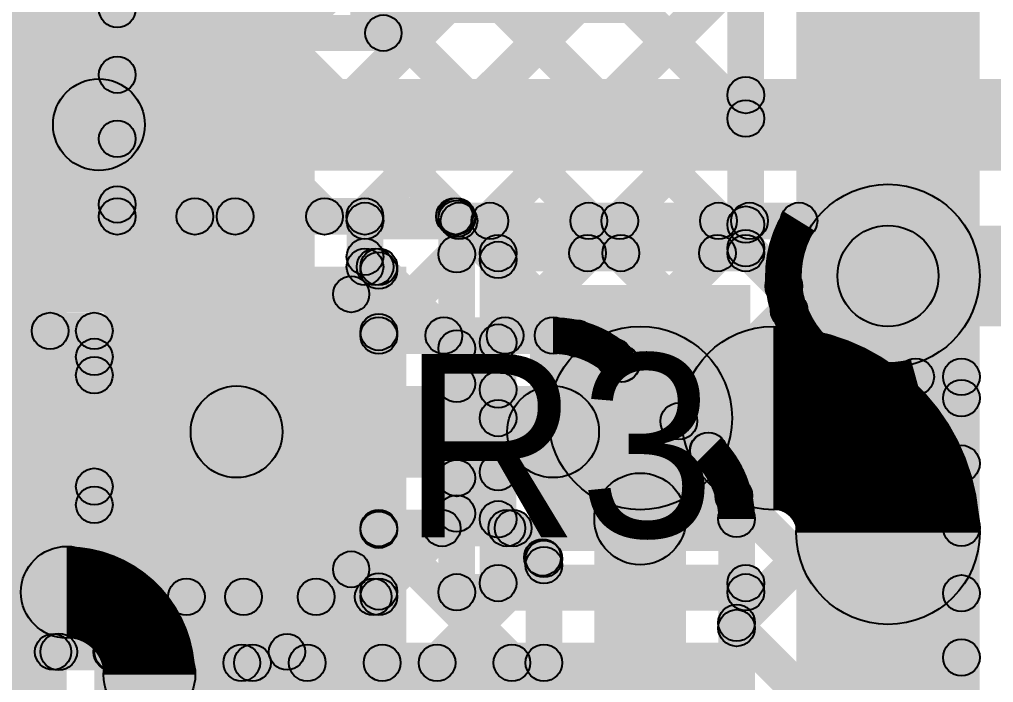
# Model space of a CAD drawing. Header units: millimetres. Extents: x -0.24 to 2.5, y 0 to 2.55.
# Drawn here: x 2.0567 to 2.269, y 0.3643 to 0.509 of the extents above; entities that cross this region are included whole.
import ezdxf

# ---------------------------------------------------------------- set-up
doc = ezdxf.new("R2010")
doc.units = ezdxf.units.MM
doc.header["$MEASUREMENT"] = 0
for name, color, linetype in [('BottomLayer', 5, 'Continuous'), ('BottomPaste', 16, 'Continuous'), ('BottomSolder', 6, 'Continuous'), ('TopLayer', 1, 'Continuous'), ('TopOverlay', 2, 'Continuous'), ('TopPaste', 8, 'Continuous'), ('TopSolder', 216, 'Continuous'), ('ViaHoleLayer', 16, 'Continuous')]:
    doc.layers.add(name, color=color, linetype=linetype)

# ---------------------------------------------------------------- blocks, each defined once
blk = doc.blocks.new('RES_0805_87')
at = {"layer": 'TopLayer'}
for points in [[(-0.06, 0.025), (-0.02, 0.025), (-0.02, -0.025), (-0.06, -0.025)], [(0.02, 0.025), (0.06, 0.025), (0.06, -0.025), (0.02, -0.025)]]:
    blk.add_hatch(color=1, dxfattribs=at).paths.add_polyline_path(points)
at = {"layer": 'TopOverlay'}
h = blk.add_hatch(color=2, dxfattribs=at)
edge = h.paths.add_edge_path()
edge.add_arc((-0.065, 0.03), 0.003937, 0, 360)
h = blk.add_hatch(color=2, dxfattribs=at)
edge = h.paths.add_edge_path()
edge.add_arc((-0.065, 0.03), 0.003937, 0, 360)
for points in [[(0.065, 0.033937), (0.065, 0.026063), (-0.065, 0.026063), (-0.065, 0.033937)], [(-0.068937, 0.03), (-0.061063, 0.03), (-0.061063, -0.03), (-0.068937, -0.03)], [(0.061063, 0.03), (0.068937, 0.03), (0.068937, -0.03), (0.061063, -0.03)], [(0.065, -0.026063), (0.065, -0.033937), (-0.065, -0.033937), (-0.065, -0.026063)]]:
    blk.add_hatch(color=2, dxfattribs=at).paths.add_polyline_path(points)
h = blk.add_hatch(color=2, dxfattribs=at)
edge = h.paths.add_edge_path()
edge.add_arc((0.065, 0.03), 0.003937, 0, 360)
h = blk.add_hatch(color=2, dxfattribs=at)
edge = h.paths.add_edge_path()
edge.add_arc((0.065, 0.03), 0.003937, 0, 360)
h = blk.add_hatch(color=2, dxfattribs=at)
edge = h.paths.add_edge_path()
edge.add_arc((-0.065, -0.03), 0.003937, 0, 360)
h = blk.add_hatch(color=2, dxfattribs=at)
edge = h.paths.add_edge_path()
edge.add_arc((-0.065, -0.03), 0.003937, 0, 360)
h = blk.add_hatch(color=2, dxfattribs=at)
edge = h.paths.add_edge_path()
edge.add_arc((0.065, -0.03), 0.003937, 0, 360)
h = blk.add_hatch(color=2, dxfattribs=at)
edge = h.paths.add_edge_path()
edge.add_arc((0.065, -0.03), 0.003937, 0, 360)
at = {"layer": 'TopPaste'}
for points in [[(-0.06, 0.025), (-0.02, 0.025), (-0.02, -0.025), (-0.06, -0.025)], [(0.02, 0.025), (0.06, 0.025), (0.06, -0.025), (0.02, -0.025)]]:
    blk.add_hatch(color=8, dxfattribs=at).paths.add_polyline_path(points)
at = {"layer": 'TopSolder'}
for points in [[(-0.064, 0.029), (-0.016, 0.029), (-0.016, -0.029), (-0.064, -0.029)], [(0.016, 0.029), (0.064, 0.029), (0.064, -0.029), (0.016, -0.029)]]:
    blk.add_hatch(color=216, dxfattribs=at).paths.add_polyline_path(points)
at = {"layer": 'TopOverlay'}
for centre in [(-0.065, 0.03), (-0.065, 0.03), (0.065, 0.03), (0.065, 0.03), (-0.065, -0.03), (-0.065, -0.03), (0.065, -0.03), (0.065, -0.03)]:
    blk.add_circle(centre, 0.003937, dxfattribs=at)
blk = doc.blocks.new('RES_0805_B_88')
at = {"layer": 'BottomLayer'}
for points in [[(-0.06, 0.025), (-0.02, 0.025), (-0.02, -0.025), (-0.06, -0.025)], [(0.02, 0.025), (0.06, 0.025), (0.06, -0.025), (0.02, -0.025)]]:
    blk.add_hatch(color=5, dxfattribs=at).paths.add_polyline_path(points)
at = {"layer": 'BottomPaste'}
for points in [[(-0.06, 0.025), (-0.02, 0.025), (-0.02, -0.025), (-0.06, -0.025)], [(0.02, 0.025), (0.06, 0.025), (0.06, -0.025), (0.02, -0.025)]]:
    blk.add_hatch(color=16, dxfattribs=at).paths.add_polyline_path(points)
at = {"layer": 'BottomSolder'}
for points in [[(-0.064, 0.029), (-0.016, 0.029), (-0.016, -0.029), (-0.064, -0.029)], [(0.016, 0.029), (0.064, 0.029), (0.064, -0.029), (0.016, -0.029)]]:
    blk.add_hatch(color=6, dxfattribs=at).paths.add_polyline_path(points)
blk = doc.blocks.new('16_TSSOP_102')
at = {"layer": 'TopOverlay'}
blk.add_hatch(color=2, dxfattribs=at).paths.add_polyline_path([(-0.079, -0.10694), (-0.079, -0.09906), (0.079, -0.09906), (0.079, -0.10694)])
h = blk.add_hatch(color=2, dxfattribs=at)
edge = h.paths.add_edge_path()
edge.add_arc((0.079, -0.103), 0.00394, 0, 360)
at = {"layer": 'TopSolder'}
blk.add_hatch(color=216, dxfattribs=at).paths.add_polyline_path([(0.07179, -0.07828), (0.13491, -0.07828), (0.13491, -0.10085), (0.07179, -0.10085)])
at = {"layer": 'TopOverlay'}
blk.add_circle((0.079, -0.103), 0.00394, dxfattribs=at)
blk = doc.blocks.new('SOT23_5_104')
at = {"layer": 'TopLayer'}
for points in [[(-0.07323, 0.04961), (-0.02913, 0.04961), (-0.02913, 0.0252), (-0.07323, 0.0252)], [(0.02913, 0.04961), (0.07323, 0.04961), (0.07323, 0.0252), (0.02913, 0.0252)], [(-0.07323, 0.0122), (-0.02913, 0.0122), (-0.02913, -0.0122), (-0.07323, -0.0122)], [(-0.07323, -0.0252), (-0.02913, -0.0252), (-0.02913, -0.04961), (-0.07323, -0.04961)], [(0.02913, -0.0252), (0.07323, -0.0252), (0.07323, -0.04961), (0.02913, -0.04961)]]:
    blk.add_hatch(color=1, dxfattribs=at).paths.add_polyline_path(points)
at = {"layer": 'TopOverlay'}
h = blk.add_hatch(color=2, dxfattribs=at)
edge = h.paths.add_edge_path()
edge.add_arc((-0.05824, 0.063), 0.005, 0, 360)
h = blk.add_hatch(color=2, dxfattribs=at)
edge = h.paths.add_edge_path()
edge.add_arc((-0.04976, 0.063), 0.005, 0, 360)
h = blk.add_hatch(color=2, dxfattribs=at)
edge = h.paths.add_edge_path()
edge.add_arc((-0.028, 0.063), 0.00394, 0, 360)
for points in [[(0.023, 0.06694), (0.023, 0.05906), (-0.028, 0.05906), (-0.028, 0.06694)], [(0.023, -0.05906), (0.023, -0.06694), (-0.028, -0.06694), (-0.028, -0.05906)]]:
    blk.add_hatch(color=2, dxfattribs=at).paths.add_polyline_path(points)
h = blk.add_hatch(color=2, dxfattribs=at)
edge = h.paths.add_edge_path()
edge.add_arc((0.023, 0.063), 0.00394, 0, 360)
h = blk.add_hatch(color=2, dxfattribs=at)
edge = h.paths.add_edge_path()
edge.add_arc((-0.028, -0.063), 0.00394, 0, 360)
h = blk.add_hatch(color=2, dxfattribs=at)
edge = h.paths.add_edge_path()
edge.add_arc((0.023, -0.063), 0.00394, 0, 360)
at = {"layer": 'TopPaste'}
for points in [[(-0.07323, 0.04961), (-0.02913, 0.04961), (-0.02913, 0.0252), (-0.07323, 0.0252)], [(0.02913, 0.04961), (0.07323, 0.04961), (0.07323, 0.0252), (0.02913, 0.0252)], [(-0.07323, 0.0122), (-0.02913, 0.0122), (-0.02913, -0.0122), (-0.07323, -0.0122)], [(-0.07323, -0.0252), (-0.02913, -0.0252), (-0.02913, -0.04961), (-0.07323, -0.04961)], [(0.02913, -0.0252), (0.07323, -0.0252), (0.07323, -0.04961), (0.02913, -0.04961)]]:
    blk.add_hatch(color=8, dxfattribs=at).paths.add_polyline_path(points)
at = {"layer": 'TopSolder'}
for points in [[(-0.07723, 0.05361), (-0.02513, 0.05361), (-0.02513, 0.0212), (-0.07723, 0.0212)], [(0.02513, 0.05361), (0.07723, 0.05361), (0.07723, 0.0212), (0.02513, 0.0212)], [(-0.07723, 0.0162), (-0.02513, 0.0162), (-0.02513, -0.0162), (-0.07723, -0.0162)], [(-0.07723, -0.0212), (-0.02513, -0.0212), (-0.02513, -0.05361), (-0.07723, -0.05361)], [(0.02513, -0.0212), (0.07723, -0.0212), (0.07723, -0.05361), (0.02513, -0.05361)]]:
    blk.add_hatch(color=216, dxfattribs=at).paths.add_polyline_path(points)
at = {"layer": 'TopOverlay', "const_width": 0.01}
blk.add_lwpolyline([(-0.04976, 0.063, 1), (-0.05824, 0.063, 1)], format="xyb", close=True, dxfattribs=at)
at = {"layer": 'TopOverlay'}
for centre, radius in [((-0.05824, 0.063), 0.005), ((-0.04976, 0.063), 0.005), ((-0.028, 0.063), 0.00394), ((0.023, 0.063), 0.00394), ((-0.028, -0.063), 0.00394), ((0.023, -0.063), 0.00394)]:
    blk.add_circle(centre, radius, dxfattribs=at)

msp = doc.modelspace()

# ---------------------------------------------------------------- hatches: boundary and pattern name
at = {"layer": 'BottomLayer'}
for points in [[(2.266, 0.453), (2.226, 0.453), (2.226, 0.58661), (2.266, 0.58661)], [(2.015, 0.303), (2.067, 0.303), (2.067, 0.578), (2.015, 0.578)], [(2.08083, 0.46578), (2.07517, 0.47144), (2.15656, 0.55283), (2.16222, 0.54717)], [(2.1065, 0.46317), (2.10084, 0.46883), (2.18484, 0.55283), (2.1905, 0.54717)], [(2.14951, 0.54717), (2.15517, 0.55283), (2.21783, 0.49017), (2.21217, 0.48451)], [(2.12217, 0.54623), (2.12783, 0.55189), (2.21783, 0.46189), (2.21217, 0.45623)], [(2.13479, 0.46317), (2.12913, 0.46883), (2.21217, 0.55187), (2.21783, 0.54621)], [(2.219, 0.458), (2.211, 0.458), (2.211, 0.55098), (2.219, 0.55098)], [(2.08083, 0.49407), (2.07517, 0.49972), (2.12028, 0.54483), (2.12593, 0.53917)], [(2.10095, 0.53917), (2.1066, 0.54483), (2.1906, 0.46083), (2.18495, 0.45517)], [(2.082, 0.466), (2.074, 0.466), (2.074, 0.542), (2.082, 0.542)], [(2.07517, 0.53666), (2.08083, 0.54232), (2.15432, 0.46883), (2.14866, 0.46317)], [(2.15483, 0.45493), (2.14917, 0.46059), (2.21217, 0.52359), (2.21783, 0.51793)], [(2.07517, 0.50838), (2.08083, 0.51403), (2.12603, 0.46883), (2.12038, 0.46317)], [(2.18335, 0.45517), (2.1777, 0.46083), (2.21217, 0.4953), (2.21783, 0.48965)], [(2.07517, 0.48009), (2.08083, 0.48575), (2.09775, 0.46883), (2.09209, 0.46317)], [(2.078, 0.462), (2.078, 0.47), (2.152, 0.47), (2.152, 0.462)], [(2.14917, 0.46266), (2.15483, 0.46832), (2.16383, 0.45932), (2.15817, 0.45366)], [(2.156, 0.384), (2.148, 0.384), (2.148, 0.466), (2.156, 0.466)], [(2.21164, 0.45517), (2.20598, 0.46083), (2.21217, 0.46702), (2.21783, 0.46136)], [(2.161, 0.454), (2.161, 0.462), (2.215, 0.462), (2.215, 0.454)], [(2.165, 0.422), (2.157, 0.422), (2.157, 0.458), (2.165, 0.458)], [(2.075, 0.302), (2.141, 0.302), (2.141, 0.455), (2.075, 0.455)], [(2.266, 0.397), (2.226, 0.397), (2.226, 0.453), (2.266, 0.453)], [(2.192, 0.402), (2.192, 0.442), (2.221, 0.442), (2.221, 0.402)], [(2.15483, 0.42665), (2.14917, 0.4323), (2.15817, 0.4413), (2.16383, 0.43565)], [(2.14917, 0.43438), (2.15483, 0.44003), (2.16383, 0.43103), (2.15817, 0.42538)], [(2.165, 0.386), (2.157, 0.386), (2.157, 0.422), (2.165, 0.422)], [(2.15483, 0.39836), (2.14917, 0.40402), (2.15817, 0.41302), (2.16383, 0.40736)], [(2.14917, 0.40609), (2.15483, 0.41175), (2.16383, 0.40275), (2.15817, 0.39709)], [(2.266, 0.307), (2.226, 0.307), (2.226, 0.397), (2.266, 0.397)], [(2.161, 0.382), (2.161, 0.39), (2.215, 0.39), (2.215, 0.382)], [(2.152, 0.38), (2.152, 0.388), (2.215, 0.388), (2.215, 0.38)], [(2.132, 0.302), (2.212, 0.302), (2.212, 0.373), (2.132, 0.373)]]:
    msp.add_hatch(color=5, dxfattribs=at).paths.add_polyline_path(points)
h = msp.add_hatch(color=5, dxfattribs=at)
edge = h.paths.add_edge_path()
edge.add_arc((2.078, 0.5112), 0.004, 0, 360)
h = msp.add_hatch(color=5, dxfattribs=at)
edge = h.paths.add_edge_path()
edge.add_arc((2.078, 0.4969), 0.004, 0, 360)
h = msp.add_hatch(color=5, dxfattribs=at)
edge = h.paths.add_edge_path()
edge.add_arc((2.215, 0.49247), 0.004, 0, 360)
h = msp.add_hatch(color=5, dxfattribs=at)
edge = h.paths.add_edge_path()
edge.add_arc((2.215, 0.48734), 0.004, 0, 360)
h = msp.add_hatch(color=5, dxfattribs=at)
edge = h.paths.add_edge_path()
edge.add_arc((2.078, 0.48292), 0.004, 0, 360)
h = msp.add_hatch(color=5, dxfattribs=at)
edge = h.paths.add_edge_path()
edge.add_arc((2.078, 0.46861), 0.004, 0, 360)
h = msp.add_hatch(color=5, dxfattribs=at)
edge = h.paths.add_edge_path()
edge.add_arc((2.246, 0.453), 0.02, 0, 360)
h = msp.add_hatch(color=5, dxfattribs=at)
edge = h.paths.add_edge_path()
edge.add_arc((2.246, 0.453), 0.02, 0, 360)
h = msp.add_hatch(color=5, dxfattribs=at)
edge = h.paths.add_edge_path()
edge.add_arc((2.078, 0.466), 0.004, 0, 360)
h = msp.add_hatch(color=5, dxfattribs=at)
edge = h.paths.add_edge_path()
edge.add_arc((2.078, 0.466), 0.004, 0, 360)
h = msp.add_hatch(color=5, dxfattribs=at)
edge = h.paths.add_edge_path()
edge.add_arc((2.09492, 0.466), 0.004, 0, 360)
h = msp.add_hatch(color=5, dxfattribs=at)
edge = h.paths.add_edge_path()
edge.add_arc((2.10367, 0.466), 0.004, 0, 360)
h = msp.add_hatch(color=5, dxfattribs=at)
edge = h.paths.add_edge_path()
edge.add_arc((2.1232, 0.466), 0.004, 0, 360)
h = msp.add_hatch(color=5, dxfattribs=at)
edge = h.paths.add_edge_path()
edge.add_arc((2.13196, 0.466), 0.004, 0, 360)
h = msp.add_hatch(color=5, dxfattribs=at)
edge = h.paths.add_edge_path()
edge.add_arc((2.15149, 0.466), 0.004, 0, 360)
h = msp.add_hatch(color=5, dxfattribs=at)
edge = h.paths.add_edge_path()
edge.add_arc((2.152, 0.466), 0.004, 0, 360)
h = msp.add_hatch(color=5, dxfattribs=at)
edge = h.paths.add_edge_path()
edge.add_arc((2.152, 0.466), 0.004, 0, 360)
h = msp.add_hatch(color=5, dxfattribs=at)
edge = h.paths.add_edge_path()
edge.add_arc((2.152, 0.46549), 0.004, 0, 360)
h = msp.add_hatch(color=5, dxfattribs=at)
edge = h.paths.add_edge_path()
edge.add_arc((2.215, 0.46419), 0.004, 0, 360)
h = msp.add_hatch(color=5, dxfattribs=at)
edge = h.paths.add_edge_path()
edge.add_arc((2.215, 0.45906), 0.004, 0, 360)
h = msp.add_hatch(color=5, dxfattribs=at)
edge = h.paths.add_edge_path()
edge.add_arc((2.246, 0.453), 0.01181, 0, 360)
h = msp.add_hatch(color=5, dxfattribs=at)
edge = h.paths.add_edge_path()
edge.add_arc((2.152, 0.45776), 0.004, 0, 360)
h = msp.add_hatch(color=5, dxfattribs=at)
edge = h.paths.add_edge_path()
edge.add_arc((2.161, 0.458), 0.004, 0, 360)
h = msp.add_hatch(color=5, dxfattribs=at)
edge = h.paths.add_edge_path()
edge.add_arc((2.161, 0.458), 0.004, 0, 360)
h = msp.add_hatch(color=5, dxfattribs=at)
edge = h.paths.add_edge_path()
edge.add_arc((2.18053, 0.458), 0.004, 0, 360)
h = msp.add_hatch(color=5, dxfattribs=at)
edge = h.paths.add_edge_path()
edge.add_arc((2.18777, 0.458), 0.004, 0, 360)
h = msp.add_hatch(color=5, dxfattribs=at)
edge = h.paths.add_edge_path()
edge.add_arc((2.20881, 0.458), 0.004, 0, 360)
h = msp.add_hatch(color=5, dxfattribs=at)
edge = h.paths.add_edge_path()
edge.add_arc((2.215, 0.458), 0.004, 0, 360)
h = msp.add_hatch(color=5, dxfattribs=at)
edge = h.paths.add_edge_path()
edge.add_arc((2.215, 0.458), 0.004, 0, 360)
h = msp.add_hatch(color=5, dxfattribs=at)
edge = h.paths.add_edge_path()
edge.add_arc((2.161, 0.45649), 0.004, 0, 360)
h = msp.add_hatch(color=5, dxfattribs=at)
edge = h.paths.add_edge_path()
edge.add_arc((2.161, 0.43847), 0.004, 0, 360)
h = msp.add_hatch(color=5, dxfattribs=at)
edge = h.paths.add_edge_path()
edge.add_arc((2.192, 0.422), 0.02, 0, 360)
h = msp.add_hatch(color=5, dxfattribs=at)
edge = h.paths.add_edge_path()
edge.add_arc((2.221, 0.422), 0.02, 0, 360)
h = msp.add_hatch(color=5, dxfattribs=at)
edge = h.paths.add_edge_path()
edge.add_arc((2.221, 0.422), 0.02, 0, 360)
h = msp.add_hatch(color=5, dxfattribs=at)
edge = h.paths.add_edge_path()
edge.add_arc((2.152, 0.4372), 0.004, 0, 360)
h = msp.add_hatch(color=5, dxfattribs=at)
edge = h.paths.add_edge_path()
edge.add_arc((2.152, 0.42947), 0.004, 0, 360)
h = msp.add_hatch(color=5, dxfattribs=at)
edge = h.paths.add_edge_path()
edge.add_arc((2.161, 0.4282), 0.004, 0, 360)
h = msp.add_hatch(color=5, dxfattribs=at)
edge = h.paths.add_edge_path()
edge.add_arc((2.161, 0.422), 0.004, 0, 360)
h = msp.add_hatch(color=5, dxfattribs=at)
edge = h.paths.add_edge_path()
edge.add_arc((2.161, 0.422), 0.004, 0, 360)
h = msp.add_hatch(color=5, dxfattribs=at)
edge = h.paths.add_edge_path()
edge.add_arc((2.246, 0.397), 0.02, 0, 360)
h = msp.add_hatch(color=5, dxfattribs=at)
edge = h.paths.add_edge_path()
edge.add_arc((2.246, 0.397), 0.02, 0, 360)
h = msp.add_hatch(color=5, dxfattribs=at)
edge = h.paths.add_edge_path()
edge.add_arc((2.246, 0.397), 0.02, 0, 360)
h = msp.add_hatch(color=5, dxfattribs=at)
edge = h.paths.add_edge_path()
edge.add_arc((2.161, 0.41019), 0.004, 0, 360)
h = msp.add_hatch(color=5, dxfattribs=at)
edge = h.paths.add_edge_path()
edge.add_arc((2.152, 0.40892), 0.004, 0, 360)
h = msp.add_hatch(color=5, dxfattribs=at)
edge = h.paths.add_edge_path()
edge.add_arc((2.152, 0.40119), 0.004, 0, 360)
h = msp.add_hatch(color=5, dxfattribs=at)
edge = h.paths.add_edge_path()
edge.add_arc((2.161, 0.39992), 0.004, 0, 360)
h = msp.add_hatch(color=5, dxfattribs=at)
edge = h.paths.add_edge_path()
edge.add_arc((2.161, 0.386), 0.004, 0, 360)
h = msp.add_hatch(color=5, dxfattribs=at)
edge = h.paths.add_edge_path()
edge.add_arc((2.161, 0.386), 0.004, 0, 360)
h = msp.add_hatch(color=5, dxfattribs=at)
edge = h.paths.add_edge_path()
edge.add_arc((2.215, 0.386), 0.004, 0, 360)
h = msp.add_hatch(color=5, dxfattribs=at)
edge = h.paths.add_edge_path()
edge.add_arc((2.152, 0.384), 0.004, 0, 360)
h = msp.add_hatch(color=5, dxfattribs=at)
edge = h.paths.add_edge_path()
edge.add_arc((2.152, 0.384), 0.004, 0, 360)
h = msp.add_hatch(color=5, dxfattribs=at)
edge = h.paths.add_edge_path()
edge.add_arc((2.215, 0.384), 0.004, 0, 360)
at = {"layer": 'BottomSolder'}
h = msp.add_hatch(color=6, dxfattribs=at)
edge = h.paths.add_edge_path()
edge.add_arc((2.246, 0.453), 0.01581, 0, 360)
at = {"layer": 'TopLayer'}
for points in [[(1.889, 0.452), (2.121, 0.452), (2.121, 0.529), (1.889, 0.529)], [(2.074, 0.476), (2.074, 0.496), (2.43373, 0.496), (2.43373, 0.476)], [(2.132, 0.461), (2.132, 0.469), (2.2266, 0.469), (2.2266, 0.461)], [(2.13783, 0.43793), (2.13217, 0.44359), (2.15641, 0.46783), (2.16207, 0.46217)], [(2.14966, 0.46217), (2.15532, 0.46783), (2.18095, 0.44219), (2.1753, 0.43654)], [(2.16535, 0.43717), (2.1597, 0.44283), (2.1847, 0.46783), (2.19035, 0.46217)], [(2.17795, 0.46217), (2.1836, 0.46783), (2.26483, 0.3866), (2.25917, 0.38095)], [(2.189, 0.43253), (2.18334, 0.43819), (2.21298, 0.46783), (2.21864, 0.46217)], [(2.20623, 0.46217), (2.21189, 0.46783), (2.22613, 0.45359), (2.22047, 0.44793)], [(2.136, 0.455), (2.128, 0.455), (2.128, 0.465), (2.136, 0.465)], [(2.246, 0.442), (2.246, 0.464), (2.401, 0.464), (2.401, 0.442)], [(2.12917, 0.45438), (2.13483, 0.46003), (2.13703, 0.45783), (2.13138, 0.45217)], [(2.13217, 0.45138), (2.13783, 0.45703), (2.15203, 0.44283), (2.14638, 0.43717)], [(2.139, 0.44), (2.131, 0.44), (2.131, 0.455), (2.139, 0.455)], [(2.20322, 0.41847), (2.19757, 0.42413), (2.22166, 0.44823), (2.22732, 0.44257)], [(1.668, 0.369), (2.076, 0.369), (2.076, 0.444), (1.668, 0.444)], [(1.963, 0.437), (1.963, 0.445), (2.073, 0.445), (2.073, 0.437)], [(2.00396, 0.43817), (2.00961, 0.44383), (2.07961, 0.37383), (2.07396, 0.36817)], [(2.03224, 0.43817), (2.0379, 0.44383), (2.07583, 0.4059), (2.07017, 0.40024)], [(2.06053, 0.43817), (2.06618, 0.44383), (2.07583, 0.43418), (2.07017, 0.42853)], [(2.135, 0.436), (2.135, 0.444), (2.173, 0.444), (2.173, 0.436)], [(2.077, 0.383), (2.069, 0.383), (2.069, 0.441), (2.077, 0.441)], [(2.0115, 0.36817), (2.00584, 0.37383), (2.07017, 0.43816), (2.07583, 0.4325)], [(2.18506, 0.43099), (2.19071, 0.43664), (2.20964, 0.41771), (2.20399, 0.41206)], [(2.21522, 0.40219), (2.20956, 0.40784), (2.23592, 0.4342), (2.24158, 0.42854)], [(2.25203, 0.427), (2.25203, 0.435), (2.262, 0.435), (2.262, 0.427)], [(2.24093, 0.42747), (2.24659, 0.43313), (2.26483, 0.41489), (2.25917, 0.40923)], [(2.104, 0.409), (2.104, 0.429), (2.173, 0.429), (2.173, 0.409)], [(2.21583, 0.37451), (2.21017, 0.38017), (2.25917, 0.42917), (2.26483, 0.42351)], [(2.266, 0.36), (2.258, 0.36), (2.258, 0.431), (2.266, 0.431)], [(2.16593, 0.41193), (2.18007, 0.42607), (2.19907, 0.40707), (2.18493, 0.39293)], [(2.03979, 0.36817), (2.03413, 0.37383), (2.07017, 0.40987), (2.07583, 0.40421)], [(2.20954, 0.4023), (2.21519, 0.40795), (2.26383, 0.35932), (2.25817, 0.35366)], [(2.135, 0.394), (2.135, 0.402), (2.1643, 0.402), (2.1643, 0.394)], [(2.13783, 0.38136), (2.13217, 0.38702), (2.14598, 0.40083), (2.15164, 0.39517)], [(2.13217, 0.39481), (2.13783, 0.40047), (2.16686, 0.37143), (2.1612, 0.36578)], [(2.16009, 0.39517), (2.16575, 0.40083), (2.17383, 0.39275), (2.16817, 0.38709)], [(2.16147, 0.39517), (2.16713, 0.40083), (2.17383, 0.39413), (2.16817, 0.38847)], [(2.202, 0.3454), (2.182, 0.3454), (2.182, 0.4), (2.202, 0.4)], [(2.217, 0.35597), (2.209, 0.35597), (2.209, 0.4), (2.217, 0.4)], [(2.21782, 0.34822), (2.21217, 0.35388), (2.25917, 0.40088), (2.26483, 0.39522)], [(2.139, 0.383), (2.131, 0.383), (2.131, 0.398), (2.139, 0.398)], [(2.035, 0.374), (2.035, 0.394), (2.067, 0.394), (2.067, 0.374)], [(2.15053, 0.36578), (2.14487, 0.37143), (2.16787, 0.39443), (2.17353, 0.38878)], [(2.175, 0.36861), (2.167, 0.36861), (2.167, 0.3913), (2.175, 0.3913)], [(2.073, 0.379), (2.073, 0.387), (2.135, 0.387), (2.135, 0.379)], [(2.06807, 0.36817), (2.06241, 0.37383), (2.07441, 0.38583), (2.08007, 0.38017)], [(2.07983, 0.35165), (2.07417, 0.3573), (2.1027, 0.38583), (2.10835, 0.38017)], [(2.09024, 0.38017), (2.0959, 0.38583), (2.11029, 0.37143), (2.10464, 0.36578)], [(2.12224, 0.36578), (2.11659, 0.37143), (2.13098, 0.38583), (2.13664, 0.38017)], [(2.11853, 0.38017), (2.12418, 0.38583), (2.13858, 0.37143), (2.13292, 0.36578)], [(2.21017, 0.37338), (2.21583, 0.37903), (2.26383, 0.33103), (2.25817, 0.32538)], [(2.015, 0.367), (2.015, 0.375), (2.077, 0.375), (2.077, 0.367)], [(2.07417, 0.36796), (2.07983, 0.37361), (2.10796, 0.34548), (2.10231, 0.33982)], [(2.10513, 0.36461), (2.10513, 0.37261), (2.171, 0.37261), (2.171, 0.36461)], [(2.19206, 0.29417), (2.1864, 0.29983), (2.25917, 0.3726), (2.26483, 0.36694)], [(2.081, 0.28), (2.073, 0.28), (2.073, 0.371), (2.081, 0.371)], [(2.10913, 0.3222), (2.10113, 0.3222), (2.10113, 0.36861), (2.10913, 0.36861)], [(2.095, 0.329), (2.075, 0.329), (2.075, 0.366), (2.095, 0.366)]]:
    msp.add_hatch(color=1, dxfattribs=at).paths.add_polyline_path(points)
h = msp.add_hatch(color=1, dxfattribs=at)
edge = h.paths.add_edge_path()
edge.add_arc((2.074, 0.486), 0.01, 0, 360)
h = msp.add_hatch(color=1, dxfattribs=at)
edge = h.paths.add_edge_path()
edge.add_arc((2.132, 0.465), 0.004, 0, 360)
h = msp.add_hatch(color=1, dxfattribs=at)
edge = h.paths.add_edge_path()
edge.add_arc((2.132, 0.465), 0.004, 0, 360)
h = msp.add_hatch(color=1, dxfattribs=at)
edge = h.paths.add_edge_path()
edge.add_arc((2.15249, 0.465), 0.004, 0, 360)
h = msp.add_hatch(color=1, dxfattribs=at)
edge = h.paths.add_edge_path()
edge.add_arc((2.15924, 0.465), 0.004, 0, 360)
h = msp.add_hatch(color=1, dxfattribs=at)
edge = h.paths.add_edge_path()
edge.add_arc((2.18077, 0.465), 0.004, 0, 360)
h = msp.add_hatch(color=1, dxfattribs=at)
edge = h.paths.add_edge_path()
edge.add_arc((2.18753, 0.465), 0.004, 0, 360)
h = msp.add_hatch(color=1, dxfattribs=at)
edge = h.paths.add_edge_path()
edge.add_arc((2.20906, 0.465), 0.004, 0, 360)
h = msp.add_hatch(color=1, dxfattribs=at)
edge = h.paths.add_edge_path()
edge.add_arc((2.21581, 0.465), 0.004, 0, 360)
h = msp.add_hatch(color=1, dxfattribs=at)
edge = h.paths.add_edge_path()
edge.add_arc((2.2266, 0.465), 0.004, 0, 360)
h = msp.add_hatch(color=1, dxfattribs=at)
edge = h.paths.add_edge_path()
edge.add_arc((2.2266, 0.465), 0.004, 0, 360)
h = msp.add_hatch(color=1, dxfattribs=at)
edge = h.paths.add_edge_path()
edge.add_arc((2.246, 0.453), 0.01181, 0, 360)
h = msp.add_hatch(color=1, dxfattribs=at)
edge = h.paths.add_edge_path()
edge.add_arc((2.246, 0.453), 0.011, 0, 360)
h = msp.add_hatch(color=1, dxfattribs=at)
edge = h.paths.add_edge_path()
edge.add_arc((2.132, 0.4572), 0.004, 0, 360)
h = msp.add_hatch(color=1, dxfattribs=at)
edge = h.paths.add_edge_path()
edge.add_arc((2.132, 0.455), 0.004, 0, 360)
h = msp.add_hatch(color=1, dxfattribs=at)
edge = h.paths.add_edge_path()
edge.add_arc((2.1342, 0.455), 0.004, 0, 360)
h = msp.add_hatch(color=1, dxfattribs=at)
edge = h.paths.add_edge_path()
edge.add_arc((2.135, 0.455), 0.004, 0, 360)
h = msp.add_hatch(color=1, dxfattribs=at)
edge = h.paths.add_edge_path()
edge.add_arc((2.135, 0.4542), 0.004, 0, 360)
h = msp.add_hatch(color=1, dxfattribs=at)
edge = h.paths.add_edge_path()
edge.add_arc((2.2233, 0.45076), 0.004, 0, 360)
h = msp.add_hatch(color=1, dxfattribs=at)
edge = h.paths.add_edge_path()
edge.add_arc((2.22449, 0.4454), 0.004, 0, 360)
h = msp.add_hatch(color=1, dxfattribs=at)
edge = h.paths.add_edge_path()
edge.add_arc((2.06335, 0.441), 0.004, 0, 360)
h = msp.add_hatch(color=1, dxfattribs=at)
edge = h.paths.add_edge_path()
edge.add_arc((2.073, 0.441), 0.004, 0, 360)
h = msp.add_hatch(color=1, dxfattribs=at)
edge = h.paths.add_edge_path()
edge.add_arc((2.073, 0.441), 0.004, 0, 360)
h = msp.add_hatch(color=1, dxfattribs=at)
edge = h.paths.add_edge_path()
edge.add_arc((2.135, 0.44076), 0.004, 0, 360)
h = msp.add_hatch(color=1, dxfattribs=at)
edge = h.paths.add_edge_path()
edge.add_arc((2.135, 0.44), 0.004, 0, 360)
h = msp.add_hatch(color=1, dxfattribs=at)
edge = h.paths.add_edge_path()
edge.add_arc((2.135, 0.44), 0.004, 0, 360)
h = msp.add_hatch(color=1, dxfattribs=at)
edge = h.paths.add_edge_path()
edge.add_arc((2.1492, 0.44), 0.004, 0, 360)
h = msp.add_hatch(color=1, dxfattribs=at)
edge = h.paths.add_edge_path()
edge.add_arc((2.16253, 0.44), 0.004, 0, 360)
h = msp.add_hatch(color=1, dxfattribs=at)
edge = h.paths.add_edge_path()
edge.add_arc((2.173, 0.44), 0.004, 0, 360)
h = msp.add_hatch(color=1, dxfattribs=at)
edge = h.paths.add_edge_path()
edge.add_arc((2.173, 0.44), 0.004, 0, 360)
h = msp.add_hatch(color=1, dxfattribs=at)
edge = h.paths.add_edge_path()
edge.add_arc((2.173, 0.44), 0.004, 0, 360)
h = msp.add_hatch(color=1, dxfattribs=at)
edge = h.paths.add_edge_path()
edge.add_arc((2.17812, 0.43937), 0.004, 0, 360)
h = msp.add_hatch(color=1, dxfattribs=at)
edge = h.paths.add_edge_path()
edge.add_arc((2.073, 0.43533), 0.004, 0, 360)
h = msp.add_hatch(color=1, dxfattribs=at)
edge = h.paths.add_edge_path()
edge.add_arc((2.18617, 0.43536), 0.004, 0, 360)
h = msp.add_hatch(color=1, dxfattribs=at)
edge = h.paths.add_edge_path()
edge.add_arc((2.18785, 0.43385), 0.004, 0, 360)
h = msp.add_hatch(color=1, dxfattribs=at)
edge = h.paths.add_edge_path()
edge.add_arc((2.18788, 0.43381), 0.004, 0, 360)
h = msp.add_hatch(color=1, dxfattribs=at)
edge = h.paths.add_edge_path()
edge.add_arc((2.18788, 0.43381), 0.004, 0, 360)
h = msp.add_hatch(color=1, dxfattribs=at)
edge = h.paths.add_edge_path()
edge.add_arc((2.073, 0.43135), 0.004, 0, 360)
h = msp.add_hatch(color=1, dxfattribs=at)
edge = h.paths.add_edge_path()
edge.add_arc((2.23875, 0.43137), 0.004, 0, 360)
h = msp.add_hatch(color=1, dxfattribs=at)
edge = h.paths.add_edge_path()
edge.add_arc((2.24376, 0.4303), 0.004, 0, 360)
h = msp.add_hatch(color=1, dxfattribs=at)
edge = h.paths.add_edge_path()
edge.add_arc((2.25203, 0.431), 0.004, 0, 360)
h = msp.add_hatch(color=1, dxfattribs=at)
edge = h.paths.add_edge_path()
edge.add_arc((2.25203, 0.431), 0.004, 0, 360)
h = msp.add_hatch(color=1, dxfattribs=at)
edge = h.paths.add_edge_path()
edge.add_arc((2.262, 0.431), 0.004, 0, 360)
h = msp.add_hatch(color=1, dxfattribs=at)
edge = h.paths.add_edge_path()
edge.add_arc((2.262, 0.431), 0.004, 0, 360)
h = msp.add_hatch(color=1, dxfattribs=at)
edge = h.paths.add_edge_path()
edge.add_arc((2.104, 0.419), 0.01, 0, 360)
h = msp.add_hatch(color=1, dxfattribs=at)
edge = h.paths.add_edge_path()
edge.add_arc((2.173, 0.419), 0.01, 0, 360)
h = msp.add_hatch(color=1, dxfattribs=at)
edge = h.paths.add_edge_path()
edge.add_arc((2.173, 0.419), 0.01, 0, 360)
h = msp.add_hatch(color=1, dxfattribs=at)
edge = h.paths.add_edge_path()
edge.add_arc((2.262, 0.42634), 0.004, 0, 360)
h = msp.add_hatch(color=1, dxfattribs=at)
edge = h.paths.add_edge_path()
edge.add_arc((2.2004, 0.4213), 0.004, 0, 360)
h = msp.add_hatch(color=1, dxfattribs=at)
edge = h.paths.add_edge_path()
edge.add_arc((2.20681, 0.41488), 0.004, 0, 360)
h = msp.add_hatch(color=1, dxfattribs=at)
edge = h.paths.add_edge_path()
edge.add_arc((2.20681, 0.41488), 0.004, 0, 360)
h = msp.add_hatch(color=1, dxfattribs=at)
edge = h.paths.add_edge_path()
edge.add_arc((2.20685, 0.41485), 0.004, 0, 360)
h = msp.add_hatch(color=1, dxfattribs=at)
edge = h.paths.add_edge_path()
edge.add_arc((2.262, 0.41206), 0.004, 0, 360)
h = msp.add_hatch(color=1, dxfattribs=at)
edge = h.paths.add_edge_path()
edge.add_arc((2.073, 0.40704), 0.004, 0, 360)
h = msp.add_hatch(color=1, dxfattribs=at)
edge = h.paths.add_edge_path()
edge.add_arc((2.192, 0.4), 0.01, 0, 360)
h = msp.add_hatch(color=1, dxfattribs=at)
edge = h.paths.add_edge_path()
edge.add_arc((2.192, 0.4), 0.01, 0, 360)
h = msp.add_hatch(color=1, dxfattribs=at)
edge = h.paths.add_edge_path()
edge.add_arc((2.21237, 0.40512), 0.004, 0, 360)
h = msp.add_hatch(color=1, dxfattribs=at)
edge = h.paths.add_edge_path()
edge.add_arc((2.21239, 0.40501), 0.004, 0, 360)
h = msp.add_hatch(color=1, dxfattribs=at)
edge = h.paths.add_edge_path()
edge.add_arc((2.073, 0.40307), 0.004, 0, 360)
h = msp.add_hatch(color=1, dxfattribs=at)
edge = h.paths.add_edge_path()
edge.add_arc((2.213, 0.4), 0.004, 0, 360)
h = msp.add_hatch(color=1, dxfattribs=at)
edge = h.paths.add_edge_path()
edge.add_arc((2.213, 0.4), 0.004, 0, 360)
h = msp.add_hatch(color=1, dxfattribs=at)
edge = h.paths.add_edge_path()
edge.add_arc((2.213, 0.4), 0.004, 0, 360)
h = msp.add_hatch(color=1, dxfattribs=at)
edge = h.paths.add_edge_path()
edge.add_arc((2.135, 0.398), 0.004, 0, 360)
h = msp.add_hatch(color=1, dxfattribs=at)
edge = h.paths.add_edge_path()
edge.add_arc((2.135, 0.398), 0.004, 0, 360)
h = msp.add_hatch(color=1, dxfattribs=at)
edge = h.paths.add_edge_path()
edge.add_arc((2.135, 0.39764), 0.004, 0, 360)
h = msp.add_hatch(color=1, dxfattribs=at)
edge = h.paths.add_edge_path()
edge.add_arc((2.14881, 0.398), 0.004, 0, 360)
h = msp.add_hatch(color=1, dxfattribs=at)
edge = h.paths.add_edge_path()
edge.add_arc((2.16292, 0.398), 0.004, 0, 360)
h = msp.add_hatch(color=1, dxfattribs=at)
edge = h.paths.add_edge_path()
edge.add_arc((2.1643, 0.398), 0.004, 0, 360)
h = msp.add_hatch(color=1, dxfattribs=at)
edge = h.paths.add_edge_path()
edge.add_arc((2.1643, 0.398), 0.004, 0, 360)
h = msp.add_hatch(color=1, dxfattribs=at)
edge = h.paths.add_edge_path()
edge.add_arc((2.262, 0.39805), 0.004, 0, 360)
h = msp.add_hatch(color=1, dxfattribs=at)
edge = h.paths.add_edge_path()
edge.add_arc((2.1707, 0.3916), 0.004, 0, 360)
h = msp.add_hatch(color=1, dxfattribs=at)
edge = h.paths.add_edge_path()
edge.add_arc((2.171, 0.3913), 0.004, 0, 360)
h = msp.add_hatch(color=1, dxfattribs=at)
edge = h.paths.add_edge_path()
edge.add_arc((2.171, 0.3913), 0.004, 0, 360)
h = msp.add_hatch(color=1, dxfattribs=at)
edge = h.paths.add_edge_path()
edge.add_arc((2.067, 0.384), 0.01, 0, 360)
h = msp.add_hatch(color=1, dxfattribs=at)
edge = h.paths.add_edge_path()
edge.add_arc((2.067, 0.384), 0.01, 0, 360)
h = msp.add_hatch(color=1, dxfattribs=at)
edge = h.paths.add_edge_path()
edge.add_arc((2.171, 0.38992), 0.004, 0, 360)
h = msp.add_hatch(color=1, dxfattribs=at)
edge = h.paths.add_edge_path()
edge.add_arc((2.073, 0.383), 0.004, 0, 360)
h = msp.add_hatch(color=1, dxfattribs=at)
edge = h.paths.add_edge_path()
edge.add_arc((2.073, 0.383), 0.004, 0, 360)
h = msp.add_hatch(color=1, dxfattribs=at)
edge = h.paths.add_edge_path()
edge.add_arc((2.07724, 0.383), 0.004, 0, 360)
h = msp.add_hatch(color=1, dxfattribs=at)
edge = h.paths.add_edge_path()
edge.add_arc((2.09307, 0.383), 0.004, 0, 360)
h = msp.add_hatch(color=1, dxfattribs=at)
edge = h.paths.add_edge_path()
edge.add_arc((2.10553, 0.383), 0.004, 0, 360)
h = msp.add_hatch(color=1, dxfattribs=at)
edge = h.paths.add_edge_path()
edge.add_arc((2.12135, 0.383), 0.004, 0, 360)
h = msp.add_hatch(color=1, dxfattribs=at)
edge = h.paths.add_edge_path()
edge.add_arc((2.13381, 0.383), 0.004, 0, 360)
h = msp.add_hatch(color=1, dxfattribs=at)
edge = h.paths.add_edge_path()
edge.add_arc((2.135, 0.38419), 0.004, 0, 360)
h = msp.add_hatch(color=1, dxfattribs=at)
edge = h.paths.add_edge_path()
edge.add_arc((2.135, 0.383), 0.004, 0, 360)
h = msp.add_hatch(color=1, dxfattribs=at)
edge = h.paths.add_edge_path()
edge.add_arc((2.135, 0.383), 0.004, 0, 360)
h = msp.add_hatch(color=1, dxfattribs=at)
edge = h.paths.add_edge_path()
edge.add_arc((2.262, 0.38377), 0.004, 0, 360)
h = msp.add_hatch(color=1, dxfattribs=at)
edge = h.paths.add_edge_path()
edge.add_arc((2.213, 0.37734), 0.004, 0, 360)
h = msp.add_hatch(color=1, dxfattribs=at)
edge = h.paths.add_edge_path()
edge.add_arc((2.213, 0.3762), 0.004, 0, 360)
h = msp.add_hatch(color=1, dxfattribs=at)
edge = h.paths.add_edge_path()
edge.add_arc((2.085, 0.366), 0.01, 0, 360)
h = msp.add_hatch(color=1, dxfattribs=at)
edge = h.paths.add_edge_path()
edge.add_arc((2.085, 0.366), 0.01, 0, 360)
h = msp.add_hatch(color=1, dxfattribs=at)
edge = h.paths.add_edge_path()
edge.add_arc((2.06524, 0.371), 0.004, 0, 360)
h = msp.add_hatch(color=1, dxfattribs=at)
edge = h.paths.add_edge_path()
edge.add_arc((2.07679, 0.371), 0.004, 0, 360)
h = msp.add_hatch(color=1, dxfattribs=at)
edge = h.paths.add_edge_path()
edge.add_arc((2.077, 0.371), 0.004, 0, 360)
h = msp.add_hatch(color=1, dxfattribs=at)
edge = h.paths.add_edge_path()
edge.add_arc((2.077, 0.371), 0.004, 0, 360)
h = msp.add_hatch(color=1, dxfattribs=at)
edge = h.paths.add_edge_path()
edge.add_arc((2.077, 0.37079), 0.004, 0, 360)
h = msp.add_hatch(color=1, dxfattribs=at)
edge = h.paths.add_edge_path()
edge.add_arc((2.262, 0.36977), 0.004, 0, 360)
h = msp.add_hatch(color=1, dxfattribs=at)
edge = h.paths.add_edge_path()
edge.add_arc((2.10513, 0.36861), 0.004, 0, 360)
h = msp.add_hatch(color=1, dxfattribs=at)
edge = h.paths.add_edge_path()
edge.add_arc((2.10513, 0.36861), 0.004, 0, 360)
h = msp.add_hatch(color=1, dxfattribs=at)
edge = h.paths.add_edge_path()
edge.add_arc((2.10746, 0.36861), 0.004, 0, 360)
h = msp.add_hatch(color=1, dxfattribs=at)
edge = h.paths.add_edge_path()
edge.add_arc((2.11942, 0.36861), 0.004, 0, 360)
h = msp.add_hatch(color=1, dxfattribs=at)
edge = h.paths.add_edge_path()
edge.add_arc((2.13575, 0.36861), 0.004, 0, 360)
h = msp.add_hatch(color=1, dxfattribs=at)
edge = h.paths.add_edge_path()
edge.add_arc((2.1477, 0.36861), 0.004, 0, 360)
h = msp.add_hatch(color=1, dxfattribs=at)
edge = h.paths.add_edge_path()
edge.add_arc((2.16403, 0.36861), 0.004, 0, 360)
h = msp.add_hatch(color=1, dxfattribs=at)
edge = h.paths.add_edge_path()
edge.add_arc((2.171, 0.36861), 0.004, 0, 360)
h = msp.add_hatch(color=1, dxfattribs=at)
edge = h.paths.add_edge_path()
edge.add_arc((2.171, 0.36861), 0.004, 0, 360)
at = {"layer": 'TopSolder'}
h = msp.add_hatch(color=216, dxfattribs=at)
edge = h.paths.add_edge_path()
edge.add_arc((2.246, 0.453), 0.01581, 0, 360)
at = {"layer": 'ViaHoleLayer'}
h = msp.add_hatch(color=16, dxfattribs=at)
edge = h.paths.add_edge_path()
edge.add_arc((2.246, 0.453), 0.00787, 0, 360)

# ---------------------------------------------------------------- linework, layer by layer
at = {"layer": 'BottomLayer', "const_width": 0.04}
msp.add_lwpolyline([(2.221, 0.422, -0.414214), (2.246, 0.397)], format="xyb", dxfattribs=at)
at = {"layer": 'BottomLayer'}
for centre, radius in [((2.078, 0.5112), 0.004), ((2.078, 0.4969), 0.004), ((2.215, 0.49247), 0.004), ((2.215, 0.48734), 0.004), ((2.078, 0.48292), 0.004), ((2.078, 0.46861), 0.004), ((2.246, 0.453), 0.02), ((2.246, 0.453), 0.02), ((2.078, 0.466), 0.004), ((2.078, 0.466), 0.004), ((2.09492, 0.466), 0.004), ((2.10367, 0.466), 0.004), ((2.1232, 0.466), 0.004), ((2.13196, 0.466), 0.004), ((2.15149, 0.466), 0.004), ((2.152, 0.466), 0.004), ((2.152, 0.466), 0.004), ((2.152, 0.46549), 0.004), ((2.215, 0.46419), 0.004), ((2.215, 0.45906), 0.004), ((2.152, 0.45776), 0.004), ((2.161, 0.458), 0.004), ((2.161, 0.458), 0.004), ((2.18053, 0.458), 0.004), ((2.18777, 0.458), 0.004), ((2.20881, 0.458), 0.004), ((2.215, 0.458), 0.004), ((2.215, 0.458), 0.004), ((2.161, 0.45649), 0.004), ((2.161, 0.43847), 0.004), ((2.192, 0.422), 0.02), ((2.221, 0.422), 0.02), ((2.221, 0.422), 0.02), ((2.152, 0.4372), 0.004), ((2.152, 0.42947), 0.004), ((2.161, 0.4282), 0.004), ((2.161, 0.422), 0.004), ((2.161, 0.422), 0.004), ((2.246, 0.397), 0.02), ((2.246, 0.397), 0.02), ((2.246, 0.397), 0.02), ((2.161, 0.41019), 0.004), ((2.152, 0.40892), 0.004), ((2.152, 0.40119), 0.004), ((2.161, 0.39992), 0.004), ((2.161, 0.386), 0.004), ((2.161, 0.386), 0.004), ((2.215, 0.386), 0.004), ((2.152, 0.384), 0.004), ((2.152, 0.384), 0.004), ((2.215, 0.384), 0.004)]:
    msp.add_circle(centre, radius, dxfattribs=at)
at = {"layer": 'TopLayer'}
for points, const_width in [([(2.25203, 0.431, -0.681283), (2.2266, 0.465)], 0.008), ([(2.173, 0.44, -0.198912), (2.18785, 0.43385)], 0.008), ([(2.173, 0.44, -0.199534), (2.18788, 0.43381)], 0.008), ([(2.20681, 0.41488, -0.199534), (2.213, 0.4)], 0.008), ([(2.20685, 0.41485, -0.198912), (2.213, 0.4)], 0.008), ([(2.067, 0.384, -0.414214), (2.085, 0.366)], 0.02)]:
    msp.add_lwpolyline(points, format="xyb", dxfattribs=dict(at, const_width=const_width))
for centre, radius in [((2.074, 0.486), 0.01), ((2.132, 0.465), 0.004), ((2.132, 0.465), 0.004), ((2.15249, 0.465), 0.004), ((2.15924, 0.465), 0.004), ((2.18077, 0.465), 0.004), ((2.18753, 0.465), 0.004), ((2.20906, 0.465), 0.004), ((2.21581, 0.465), 0.004), ((2.2266, 0.465), 0.004), ((2.2266, 0.465), 0.004), ((2.246, 0.453), 0.011), ((2.132, 0.4572), 0.004), ((2.132, 0.455), 0.004), ((2.1342, 0.455), 0.004), ((2.135, 0.455), 0.004), ((2.135, 0.4542), 0.004), ((2.2233, 0.45076), 0.004), ((2.22449, 0.4454), 0.004), ((2.06335, 0.441), 0.004), ((2.073, 0.441), 0.004), ((2.073, 0.441), 0.004), ((2.135, 0.44076), 0.004), ((2.135, 0.44), 0.004), ((2.135, 0.44), 0.004), ((2.1492, 0.44), 0.004), ((2.16253, 0.44), 0.004), ((2.173, 0.44), 0.004), ((2.173, 0.44), 0.004), ((2.173, 0.44), 0.004), ((2.17812, 0.43937), 0.004), ((2.073, 0.43533), 0.004), ((2.18617, 0.43536), 0.004), ((2.18785, 0.43385), 0.004), ((2.18788, 0.43381), 0.004), ((2.18788, 0.43381), 0.004), ((2.073, 0.43135), 0.004), ((2.23875, 0.43137), 0.004), ((2.24376, 0.4303), 0.004), ((2.25203, 0.431), 0.004), ((2.25203, 0.431), 0.004), ((2.262, 0.431), 0.004), ((2.262, 0.431), 0.004), ((2.104, 0.419), 0.01), ((2.173, 0.419), 0.01), ((2.173, 0.419), 0.01), ((2.262, 0.42634), 0.004), ((2.2004, 0.4213), 0.004), ((2.20681, 0.41488), 0.004), ((2.20681, 0.41488), 0.004), ((2.20685, 0.41485), 0.004), ((2.262, 0.41206), 0.004), ((2.073, 0.40704), 0.004), ((2.192, 0.4), 0.01), ((2.192, 0.4), 0.01), ((2.21237, 0.40512), 0.004), ((2.21239, 0.40501), 0.004), ((2.073, 0.40307), 0.004), ((2.213, 0.4), 0.004), ((2.213, 0.4), 0.004), ((2.213, 0.4), 0.004), ((2.135, 0.398), 0.004), ((2.135, 0.398), 0.004), ((2.135, 0.39764), 0.004), ((2.14881, 0.398), 0.004), ((2.16292, 0.398), 0.004), ((2.1643, 0.398), 0.004), ((2.1643, 0.398), 0.004), ((2.262, 0.39805), 0.004), ((2.1707, 0.3916), 0.004), ((2.171, 0.3913), 0.004), ((2.171, 0.3913), 0.004), ((2.067, 0.384), 0.01), ((2.067, 0.384), 0.01), ((2.171, 0.38992), 0.004), ((2.073, 0.383), 0.004), ((2.073, 0.383), 0.004), ((2.07724, 0.383), 0.004), ((2.09307, 0.383), 0.004), ((2.10553, 0.383), 0.004), ((2.12135, 0.383), 0.004), ((2.13381, 0.383), 0.004), ((2.135, 0.38419), 0.004), ((2.135, 0.383), 0.004), ((2.135, 0.383), 0.004), ((2.262, 0.38377), 0.004), ((2.213, 0.37734), 0.004), ((2.213, 0.3762), 0.004), ((2.085, 0.366), 0.01), ((2.085, 0.366), 0.01), ((2.06524, 0.371), 0.004), ((2.07679, 0.371), 0.004), ((2.077, 0.371), 0.004), ((2.077, 0.371), 0.004), ((2.077, 0.37079), 0.004), ((2.262, 0.36977), 0.004), ((2.10513, 0.36861), 0.004), ((2.10513, 0.36861), 0.004), ((2.10746, 0.36861), 0.004), ((2.11942, 0.36861), 0.004), ((2.13575, 0.36861), 0.004), ((2.1477, 0.36861), 0.004), ((2.16403, 0.36861), 0.004), ((2.171, 0.36861), 0.004), ((2.171, 0.36861), 0.004)]:
    msp.add_circle(centre, radius, dxfattribs=at)

# ---------------------------------------------------------------- block references
msp.add_blockref('16_TSSOP_102', (2.057, 0.609))
for name, p, rotation in [('RES_0805_87', (2.064, 0.419), 180), ('RES_0805_B_88', (2.152, 0.422), 360), ('SOT23_5_104', (2.087, 0.308), 180)]:
    msp.add_blockref(name, p, dxfattribs=dict(rotation=rotation))

# ---------------------------------------------------------------- texts
at = {"layer": 'TopOverlay'}
msp.add_text('R3', height=0.04, dxfattribs=at).set_placement((2.14, 0.396))

doc.saveas('drawing.dxf')
